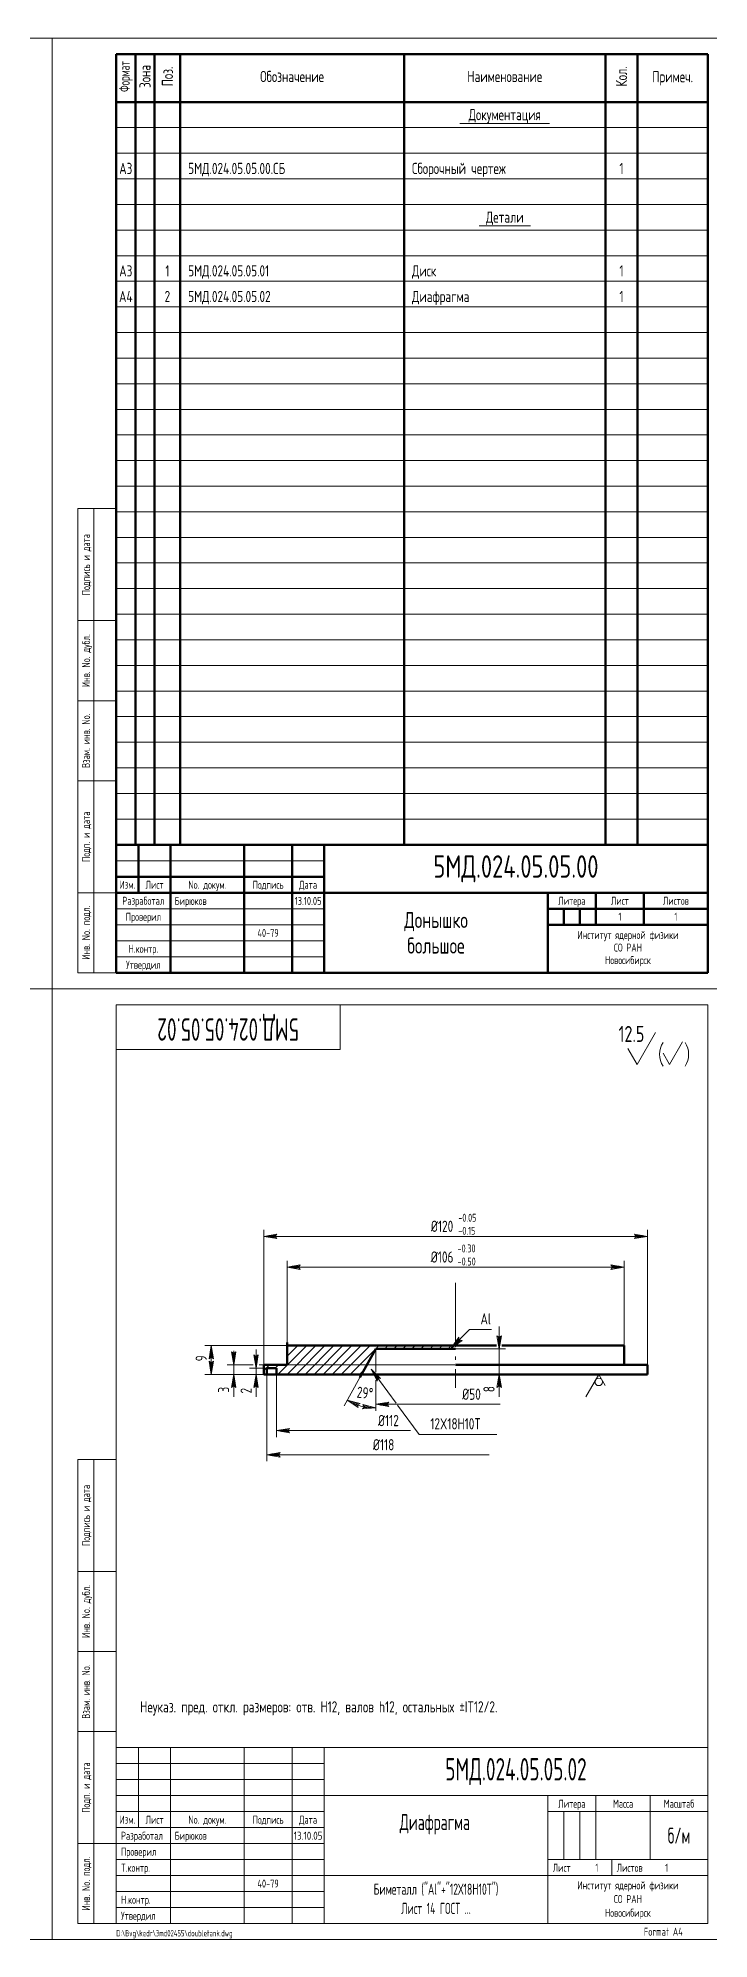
# Model space of a CAD drawing. Extents: x -414 to 4851, y -2165 to 1761.
# Drawn here: x 1110 to 1320, y 419 to 1013 of the extents above; entities that cross this region are included whole.
import ezdxf
from ezdxf.enums import TextEntityAlignment as Align

# ---------------------------------------------------------------- set-up
doc = ezdxf.new("R2010")
doc.units = 0
doc.linetypes.add('S-P20', pattern=[27, 20, -3, 1, -3])
for name, color, linetype, lineweight in [('1', 9, 'CONTINUOUS', 20), ('2', 2, 'CONTINUOUS', 50), ('DIM', 4, 'CONTINUOUS', 20), ('HATCH', 5, 'CONTINUOUS', 20), ('TR', 3, 'CONTINUOUS', 20)]:
    doc.layers.add(name, color=color, linetype=linetype, lineweight=lineweight)
doc.styles.add('SIMPLEX', font='simplex.shx', dxfattribs={"width": 0.7})

# ---------------------------------------------------------------- blocks, each defined once
blk = doc.blocks.new('SHTAMP1')
at = {"layer": 'DIM', "color": 2}
for p, q in [((-185, 55), (0, 55)), ((-185, 55), (-185, 0)), ((-178, 55), (-178, 29.99999999999999)), ((-168, 55), (-168, 0)), ((-145, 55), (-145, 0)), ((-130, 55), (-130, 0)), ((-120, 55), (-120, 0)), ((-120, 40), (0, 40)), ((-49.99999999999997, 40), (-50, 0)), ((-34.99999999999997, 40), (-34.99999999999997, 20)), ((-17.99999999999997, 40), (-17.99999999999997, 20.00000000000001)), ((-185, 35), (-120, 35)), ((-185, 30), (-120, 30)), ((-49.99999999999997, 35), (0, 35)), ((-50, 20), (0, 20)), ((-29.99999999999994, 20.00000000000001), (-29.99999999999997, 15)), ((-120, 15), (0, 15))]:
    blk.add_line(p, q, dxfattribs=at)
at = {"layer": 'DIM'}
for p, q in [((-185, 50), (-120, 50)), ((-185, 45), (-120, 45)), ((-185, 40), (-120, 40)), ((-44.99999999999997, 35), (-44.99999999999997, 20)), ((-39.99999999999997, 35), (-39.99999999999997, 20)), ((-185, 25), (-120, 25)), ((-185, 20), (-120, 20)), ((-185, 15), (-120, 15)), ((-185, 10), (-120, 10)), ((-185, 5), (-120, 5))]:
    blk.add_line(p, q, dxfattribs=at)
at = {"layer": 'DIM', "style": 'SIMPLEX', "width": 0.6}
blk.add_text('1', height=2.5, dxfattribs=at).set_placement((-35.17607202795625, 16.2))
at = {"layer": 'DIM', "style": 'SIMPLEX', "width": 0.6, "flags": 8}
blk.add_attdef('ОБОЗНАЧЕНИЕ2', text='', height=7, dxfattribs=at).set_placement((-117, 60), align=Align.MIDDLE)
at = {"layer": 'DIM', "style": 'SIMPLEX', "width": 0.6}
for tag, height, p in [('ОБОЗНАЧЕНИЕ', 7, (-60, 47.5)), ('МАСШТАБ', 5, (-9, 27.5))]:
    blk.add_attdef(tag, text='', height=height, dxfattribs=at).set_placement(p, align=Align.MIDDLE)
at = {"layer": 'DIM', "style": 'SIMPLEX', "width": 0.9108433734939759}
blk.add_attdef('ДАТА', text='', height=2.5, dxfattribs=at).set_placement((-129.5, 26.2), (-120.5, 26.2), align=Align.FIT)
at = {"layer": 'DIM', "style": 'SIMPLEX', "width": 0.6}
for tag, p in [('ЛИСТОВ', (-13.325, 16.2)), ('FORMAT', (-20, -3.8))]:
    blk.add_attdef(tag, p, '', height=2.5, dxfattribs=at)
blk.add_attdef('ТЕЛЕФОН', text='', height=2.5, dxfattribs=at).set_placement((-137.5, 12.5), align=Align.MIDDLE_CENTER)
at = {"layer": 'TR', "style": 'SIMPLEX', "width": 0.7}
for s, p in [('Литера', (-42.49999999999997, 36.2)), ('Масса', (-26.49999999999997, 36.2)), ('Масштаб', (-9, 36.2)), ('Изм.', (-181.5, 31.2)), ('Лист', (-173, 31.2)), ('No. докум.', (-156.5, 31.2)), ('Подпись', (-137.5, 31.2)), ('Дата', (-125, 31.2)), ('Институт ядерной физики', (-25, 10.70243239950646)), ('СО РАН', (-25, 6.416718113792172)), ('Новосибирск', (-25, 2.131003828077887))]:
    blk.add_text(s, height=2.5, dxfattribs=at).set_placement(p, align=Align.CENTER)
at = {"layer": 'TR', "style": 'SIMPLEX'}
for s, width, p in [('Разработал', 0.6, (-183.5, 26.2)), ('T.контр.', 0.7, (-183.5, 16.2)), ('Проверил', 0.7, (-183.5, 21.2)), ('Лист', 0.7, (-48.5, 16.2)), ('Листов', 0.7, (-28.49999999999997, 16.2)), ('Н.контр.', 0.7, (-183.5, 6.200000000000001)), ('Утвердил', 0.7, (-183.5, 1.200000000000001))]:
    blk.add_text(s, height=2.5, dxfattribs=dict(at, width=width)).set_placement(p)
at = {"layer": 'TR', "style": 'SIMPLEX', "width": 0.6}
for tag, height, p in [('НАИМЕНОВАНИЕ', 5, (-85.34568711718521, 29.20002082529924)), ('НАИМЕНОВАНИЕ2', 5, (-85.34568711718521, 21.20002082529924)), ('МАТЕРИАЛ', 3.5, (-85, 9)), ('СОРТАМЕНТ', 3.5, (-85, 3))]:
    blk.add_attdef(tag, text='', height=height, dxfattribs=at).set_placement(p, align=Align.CENTER)
for tag, p, height in [('РАЗРАБОТАЛ', (-166.7, 26.2), 2.5), ('ПРОВЕРИЛ', (-166.7, 21.2), 2.5), ('НОРМОКОНТРОЛЬ', (-166.7, 6.199999999999998), 2.5), ('УТВЕРДИЛ', (-166.7, 1.199999999999999), 2.5), ('ФАЙЛ', (-185, -4), 2)]:
    blk.add_attdef(tag, p, '', height=height, dxfattribs=at)
blk = doc.blocks.new('LEADR')
at = {"layer": 'DIM'}
for p, q in [((-1.170416226631389, 0.2000000000000028), (0, 0)), ((-0.9997944300187243, -0.0002412563466975826), (-1.170416226631389, 0.2000000000000028)), ((0, 0), (-1.170416226631389, -0.1999999999999886)), ((-0.4381870021173455, 0.07487712356459042), (-1.063684681848329, 0.07474016190496968)), ((0, 0), (-1, 0)), ((-1.170416226631389, -0.1999999999999886), (-0.9997944300187243, -0.0002412563466975826)), ((-0.4396274744967172, -0.07512327059271229), (-1.063870801763059, -0.07525989858129378))]:
    blk.add_line(p, q, dxfattribs=at)

msp = doc.modelspace()

# ---------------------------------------------------------------- hatches: boundary and pattern name
at = {"layer": 'HATCH'}
h = msp.add_hatch(dxfattribs=at)
h.set_pattern_fill('U', color=256, scale=2, angle=45, style=0, pattern_type=0)
h.set_pattern_definition([(45, (275.073875836066, 0), (-1.414213562373095, 1.414213562373095), [])])
h.paths.add_polyline_path([(1240.425625974658, 604.7923789472738), (1215.425625974658, 604.7923789472738), (1215.425625974658, 603.7923789472736), (1240.425625974658, 603.7923789472738)])

# ---------------------------------------------------------------- linework, layer by layer
at = {"layer": '1'}
for p, q in [((1134.289635571172, 985.2560392018383), (1319.289635571172, 985.2560392018383)), ((1134.289635571172, 977.2560392018383), (1319.289635571172, 977.2560392018383)), ((1134.289635571172, 969.2560392018383), (1319.289635571172, 969.2560392018383)), ((1134.289635571172, 961.2560392018383), (1319.289635571172, 961.2560392018383)), ((1134.289635571172, 953.2560392018383), (1319.289635571172, 953.2560392018383)), ((1134.289635571172, 945.2560392018383), (1319.289635571172, 945.2560392018383)), ((1134.289635571172, 937.2560392018383), (1319.289635571172, 937.2560392018383)), ((1134.289635571172, 929.2560392018383), (1319.289635571172, 929.2560392018383)), ((1134.289635571172, 921.2560392018383), (1319.289635571172, 921.2560392018383)), ((1134.289635571172, 913.2560392018383), (1319.289635571172, 913.2560392018383)), ((1134.289635571172, 905.2560392018383), (1319.289635571172, 905.2560392018383)), ((1134.289635571172, 897.2560392018383), (1319.289635571172, 897.2560392018383)), ((1134.289635571172, 889.2560392018383), (1319.289635571172, 889.2560392018383)), ((1134.289635571172, 881.2560392018383), (1319.289635571172, 881.2560392018383)), ((1134.289635571172, 873.2560392018383), (1319.289635571172, 873.2560392018383)), ((1134.289635571172, 865.2560392018383), (1319.289635571172, 865.2560392018383)), ((1134.289635571172, 857.2560392018383), (1319.289635571172, 857.2560392018383)), ((1134.289635571172, 849.2560392018383), (1319.289635571172, 849.2560392018383)), ((1134.289635571172, 841.2560392018383), (1319.289635571172, 841.2560392018383)), ((1134.289635571172, 833.2560392018383), (1319.289635571172, 833.2560392018383)), ((1134.289635571172, 825.2560392018383), (1319.289635571172, 825.2560392018383)), ((1134.289635571172, 817.2560392018383), (1319.289635571172, 817.2560392018383)), ((1134.289635571172, 809.2560392018383), (1319.289635571172, 809.2560392018383)), ((1134.289635571172, 801.2560392018383), (1319.289635571172, 801.2560392018383)), ((1134.289635571172, 793.2560392018383), (1319.289635571172, 793.2560392018383)), ((1134.289635571172, 785.2560392018383), (1319.289635571172, 785.2560392018383)), ((1134.289635571172, 777.2560392018383), (1319.289635571172, 777.2560392018383)), ((1134.289635571172, 769.2560392018383), (1319.289635571172, 769.2560392018383)), ((1199.289635571172, 756.2438015313794), (1134.289635571172, 756.2438015313794)), ((1199.289635571172, 741.2438015313794), (1134.289635571172, 741.2438015313794)), ((1134.289635571172, 736.2438015313794), (1199.289635571172, 736.2438015313794)), ((1199.289635571172, 731.2438015313794), (1134.289635571172, 731.2438015313794)), ((1134.289635571172, 726.2438015313794), (1199.289635571172, 726.2438015313794)), ((1187.765712252938, 598.7923789472738), (1196.511833450816, 598.7923789472738)), ((1196.511833450816, 598.7923789472738), (1240.221411129711, 598.7923789472738))]:
    msp.add_line(p, q, dxfattribs=at)
at = {"layer": '1', "linetype": 'S-P20'}
msp.add_line((1240.425625974658, 624.3928854356757), (1240.425625974658, 591.5972894628447), dxfattribs=at)
at = {"layer": '2'}
for p, q in [((1134.289635571172, 721.2438015313794), (1134.289635571172, 1008.243801531379)), ((1134.289635571172, 1008.243801531379), (1319.289635571172, 1008.243801531379)), ((1140.289635571172, 761.2438015313794), (1140.289635571172, 1008.243801531379)), ((1146.289635571172, 761.2438015313794), (1146.289635571172, 1008.243801531379)), ((1154.289635571172, 761.2438015313794), (1154.289635571172, 1008.243801531379)), ((1224.289635571172, 761.2438015313794), (1224.289635571172, 1008.243801531379)), ((1287.289635571172, 761.2438015313794), (1287.289635571172, 1008.243801531379)), ((1297.289635571172, 761.2438015313794), (1297.289635571172, 1008.243801531379)), ((1319.289635571172, 1008.243801531379), (1319.289635571172, 721.2438015313794)), ((1319.289635571172, 993.2560392018383), (1134.289635571172, 993.2560392018383)), ((1319.289635571172, 761.2438015313794), (1134.289635571172, 761.2438015313794)), ((1141.289635571172, 761.2438015313794), (1141.289635571172, 746.2438015313794)), ((1151.289635571172, 761.2438015313794), (1151.289635571172, 721.2438015313794)), ((1174.289635571172, 721.2438015313794), (1174.289635571172, 761.2438015313794)), ((1189.289635571172, 761.2438015313794), (1189.289635571172, 721.2438015313794)), ((1199.289635571172, 721.2438015313794), (1199.289635571172, 761.2438015313794)), ((1134.289635571172, 751.2438015313794), (1199.289635571172, 751.2438015313794)), ((1319.289635571172, 746.2438015313794), (1134.289635571172, 746.2438015313794)), ((1269.289635571172, 721.2438015313794), (1269.289635571172, 746.2438015313794)), ((1284.289635571172, 736.2438015313794), (1284.289635571172, 746.2438015313794)), ((1299.289635571172, 736.2438015313794), (1299.289635571172, 746.2438015313794)), ((1319.289635571172, 741.2438015313794), (1269.289635571172, 741.2438015313794)), ((1274.289635571172, 741.2438015313794), (1274.289635571172, 736.2438015313794)), ((1279.289635571172, 736.2438015313794), (1279.289635571172, 741.2438015313794)), ((1319.289635571172, 736.2438015313794), (1269.289635571172, 736.2438015313794)), ((1319.289635571172, 721.2438015313794), (1134.289635571172, 721.2438015313794)), ((1187.766274749754, 605.7923789472738), (1187.765712252938, 598.7923789472738)), ((1187.766194393066, 604.792378947274), (1253.243027197241, 604.7923789472738)), ((1215.425625974658, 603.7923789472735), (1210.425625974658, 594.7923789472735)), ((1215.425625974658, 603.7923789472736), (1240.425625974658, 603.7923789472738)), ((1254.851430897464, 604.7923789472738), (1293.084896842874, 604.7923789472738)), ((1293.084896842874, 604.7923789472738), (1293.085378983002, 598.7923789472738)), ((1180.425867044723, 598.7923789472738), (1180.425625974658, 595.792378947274)), ((1180.425625974658, 595.792378947274), (1240.425625974658, 595.7923789472738)), ((1180.426027758099, 598.7923789472738), (1187.765712252938, 598.7923789472738)), ((1181.425786691263, 597.7923789472738), (1181.425625971429, 595.7922985905859)), ((1181.425786691263, 597.7923789472738), (1184.425867057636, 597.7923789472738)), ((1184.425786700948, 597.7923789472738), (1184.425625961743, 595.7920575205223)), ((1300.425224191217, 598.7923789472738), (1240.425625974658, 598.7923789472738)), ((1300.425625974658, 595.7923789472738), (1240.425625974658, 595.7923789472738)), ((1300.425224191217, 598.7923789472738), (1300.425465261282, 595.7923789472738))]:
    msp.add_line(p, q, dxfattribs=at)
at = {"layer": 'DIM'}
for p, q in [((1241.789635571172, 986.5560392018383), (1269.789635571172, 986.5560392018383)), ((1247.789635571172, 954.5560392018383), (1263.789635571172, 954.5560392018383)), ((1180.425867044723, 598.7923789472738), (1180.426027758099, 640.914271171931)), ((1183.926027758099, 638.914271171931), (1296.925224191217, 638.914271171931)), ((1300.425224191217, 598.7923789472738), (1300.425224191217, 640.914271171931)), ((1187.766274749754, 605.792378947274), (1187.766274749754, 631.313724024776)), ((1293.084896842874, 604.7923789472738), (1293.084977199562, 631.313724024776)), ((1187.766274749754, 629.313724024776), (1293.084971139787, 629.313724024776)), ((1239.0790917361, 603.948796283263), (1244.713417914952, 609.8292515858875)), ((1244.713417914952, 609.8292515858875), (1251.625015684189, 609.8292515858875)), ((1254.047229047352, 607.2923789472738), (1254.047229047352, 610.7923789472738)), ((1187.766194393066, 604.792378947274), (1162.021942144288, 604.792378947274)), ((1164.021942144288, 599.292378947274), (1164.021942144288, 602.292378947274)), ((1171.021942144288, 602.2923789472738), (1171.021942144288, 603.1525534035267)), ((1171.021942144288, 595.792378947274), (1171.021942144288, 600.7923789472738)), ((1178.021942144288, 601.2923789472738), (1178.021942144288, 603.5745601307577)), ((1215.425625974658, 603.7923789472736), (1215.425625974658, 596.4541689255298)), ((1240.425625974658, 603.7923789472738), (1256.047229047352, 603.7923789472738)), ((1254.047229047352, 595.7923789472738), (1254.047229047352, 604.7923789472738)), ((1180.425625974658, 595.792378947274), (1162.021942144288, 595.792378947274)), ((1177.154320658173, 598.7923789472738), (1169.021942144288, 598.7923789472738)), ((1180.425625974658, 595.792378947274), (1169.021942144288, 595.792378947274)), ((1181.425867047951, 597.7923789472738), (1176.021942144288, 597.7923789472738)), ((1180.425625974658, 595.792378947274), (1176.021942144288, 595.792378947274)), ((1178.021942144288, 595.792378947274), (1178.021942144288, 598.7923789472738)), ((1180.426027758099, 598.7923789472738), (1178.961866070811, 598.7923789472738)), ((1181.425625977887, 595.792378947274), (1181.425625977887, 568.6818124084348)), ((1184.425625987572, 595.792378947274), (1184.425625987572, 576.2251020887671)), ((1210.425625974658, 594.7923789472736), (1205.536147170875, 585.9913171004646)), ((1213.975678187591, 597.4043706895553), (1221.78512799686, 586.8367860421658)), ((1215.425625974658, 593.9604155041171), (1215.425625974658, 584.4541411825446)), ((1171.021942144288, 592.292378947274), (1171.021942144288, 588.792378947274)), ((1178.021942144288, 592.292378947274), (1178.021942144288, 588.792378947274)), ((1254.047229047352, 592.2923789472738), (1254.047229047352, 588.7923789472738)), ((1218.925625974658, 586.4541411825446), (1254.39035953738, 586.4541411825446)), ((1222.259604376094, 586.1947344990734), (1229.016457498287, 577.0515017409841)), ((1187.925625987572, 578.2251020887671), (1226.332738489641, 578.2251020887671)), ((1229.016457498287, 577.0515017409841), (1253.341457498287, 577.0515017409841)), ((1184.925625977887, 570.6818124084348), (1250.89035953738, 570.6818124084348))]:
    msp.add_line(p, q, dxfattribs=at)
at = {"layer": 'DIM', "color": 2}
for p, q in [((1122.289635571172, 721.2438015313794), (1122.289635571172, 866.2438015313794)), ((1134.289635571172, 866.2438015313794), (1122.289635571172, 866.2438015313794)), ((1127.289635571172, 721.2438015313794), (1127.289635571172, 866.2438015313794)), ((1134.289635571172, 831.2438015313794), (1122.289635571172, 831.2438015313794)), ((1134.289635571172, 806.2438015313794), (1122.289635571172, 806.2438015313794)), ((1134.289635571172, 781.2438015313794), (1122.289635571172, 781.2438015313794)), ((1134.289635571172, 746.2438015313794), (1122.289635571172, 746.2438015313794)), ((1134.289635571172, 721.2438015313794), (1122.289635571172, 721.2438015313794)), ((1122.289635571172, 424.2438015313794), (1122.289635571172, 569.2438015313794)), ((1134.289635571172, 569.2438015313794), (1122.289635571172, 569.2438015313794)), ((1127.289635571172, 424.2438015313794), (1127.289635571172, 569.2438015313794)), ((1134.289635571172, 534.2438015313794), (1122.289635571172, 534.2438015313794)), ((1134.289635571172, 509.2438015313794), (1122.289635571172, 509.2438015313794)), ((1134.289635571172, 484.2438015313794), (1122.289635571172, 484.2438015313794)), ((1134.289635571172, 449.2438015313794), (1122.289635571172, 449.2438015313794)), ((1134.289635571172, 424.2438015313794), (1122.289635571172, 424.2438015313794))]:
    msp.add_line(p, q, dxfattribs=at)
at = {"layer": 'DIM'}
for points in [[(694.2896355711716, 716.2438015313794), (694.2896355711716, 1013.243801531379), (1114.289635571172, 1013.243801531379), (1114.289635571172, 716.2438015313794)], [(1114.289635571172, 716.2438015313794), (1114.289635571172, 1013.243801531379), (1324.289635571172, 1013.243801531379), (1324.289635571172, 716.2438015313794)], [(694.2896355711716, 419.2438015313794), (694.2896355711716, 716.2438015313794), (1114.289635571172, 716.2438015313794), (1114.289635571172, 419.2438015313794)], [(1114.289635571172, 419.2438015313794), (1114.289635571172, 716.2438015313794), (1324.289635571172, 716.2438015313794), (1324.289635571172, 419.2438015313794)]]:
    msp.add_lwpolyline(points, close=True, dxfattribs=at)
at = {"layer": 'DIM', "color": 2}
msp.add_lwpolyline([(1134.289635571172, 424.2438015313794), (1134.289635571172, 711.2438015313794), (1319.289635571172, 711.2438015313794), (1319.289635571172, 424.2438015313794)], close=True, dxfattribs=at)
msp.add_lwpolyline([(1134.289635571172, 697.2438015313794), (1204.289635571172, 697.2438015313794), (1204.289635571172, 711.2438015313794)], dxfattribs=at)
at = {"layer": 'DIM', "flags": 128}
for points in [[(1294.302884225224, 697.6438015313794), (1297.189635571172, 692.6438015313794), (1302.963138263068, 702.6438015313794)], [(1305.318909629008, 696.1438015313794), (1307.339635571172, 692.6438015313794), (1311.381087455499, 699.6438015313794)], [(1287.204462877399, 592.2923789472737), (1285.183736935236, 595.7923789472737), (1281.142285050908, 588.7923789472737)]]:
    msp.add_lwpolyline(points, dxfattribs=at)
at = {"layer": 'DIM'}
msp.add_circle((1285.183736935236, 593.4578789472737), 1.1655, dxfattribs=at)
for centre, radius, start, end in [((1310.839635571172, 695.7938015313794), 6.649999999999909, 146.0000000000001, 214.0000000000001), ((1306.639635571172, 695.7938015313794), 6.649999999999909, 325.9999999999999, 33.99999999999987), ((1215.425625974658, 603.6803055406174), 18.36368321017494, 251.8821997643801, 259.0631961365422)]:
    msp.add_arc(centre, radius, start, end, dxfattribs=at)
at = {"layer": 'HATCH'}
for p, q in [((1184.870012411239, 595.7923789472738), (1193.870012411239, 604.792378947274)), ((1187.698439535985, 595.7923789472738), (1196.698439535985, 604.792378947274)), ((1187.76593117235, 601.516724833131), (1191.041585286493, 604.792378947274)), ((1187.766158473652, 604.3453792591786), (1188.213158161747, 604.792378947274)), ((1190.526866660731, 595.7923789472738), (1199.526866660732, 604.792378947274)), ((1193.355293785478, 595.7923789472738), (1202.355293785478, 604.792378947274)), ((1196.183720910224, 595.7923789472738), (1205.183720910224, 604.792378947274)), ((1199.01214803497, 595.7923789472738), (1208.01214803497, 604.792378947274)), ((1201.840575159716, 595.7923789472738), (1210.840575159716, 604.792378947274)), ((1204.669002284463, 595.7923789472738), (1213.669002284463, 604.792378947274)), ((1207.497429409209, 595.7923789472738), (1215.33587168147, 603.6308212195347)), ((1180.425723412386, 597.0049441979127), (1181.42580377876, 598.0050245642872)), ((1181.213158161747, 597.7923789472738), (1182.213158161747, 598.7923789472738)), ((1184.041585286493, 597.7923789472738), (1185.041585286493, 598.7923789472738)), ((1210.325856533955, 595.7923789472738), (1211.800337775537, 597.2668601888557))]:
    msp.add_line(p, q, dxfattribs=at)

# ---------------------------------------------------------------- block references
at = {"layer": 'DIM'}
ref = msp.add_blockref('SHTAMP1', (1319.289635571172, 424.2438015313794), dxfattribs=at)
ref.add_attrib('ФАЙЛ', 'D:\\Bvg\\kedr\\3md02455\\doubletank.dwg', (1134.289635571172, 420.2438015313794), dxfattribs={"layer": 'TR', "height": 2, "style": 'SIMPLEX', "width": 0.6})
ref.add_attrib('РАЗРАБОТАЛ', 'Бирюков', (1152.589635571171, 450.4438015313794), dxfattribs={"layer": 'TR', "height": 2.5, "style": 'SIMPLEX', "width": 0.6})
ref.add_attrib('ТЕЛЕФОН', '40-79', dxfattribs={"height": 2.5, "style": 'SIMPLEX', "width": 0.6}).set_placement((1181.789635571172, 436.7438015313794), align=Align.MIDDLE_CENTER)
ref.add_attrib('ДАТА', '13.10.05', dxfattribs={"height": 2.5, "style": 'SIMPLEX', "width": 0.6000000000000002}).set_placement((1189.789635571172, 450.4438015313794), (1198.789635571172, 450.4438015313794), align=Align.FIT)
ref.add_attrib('ОБОЗНАЧЕНИЕ', '5МД.024.05.05.02', dxfattribs={"height": 7, "style": 'SIMPLEX', "width": 0.6}).set_placement((1259.289635571172, 471.7438015313794), align=Align.MIDDLE)
ref.add_attrib('МАСШТАБ', 'б/м', dxfattribs={"height": 5, "style": 'SIMPLEX', "width": 0.6}).set_placement((1310.289635571172, 451.7438015313794), align=Align.MIDDLE)
ref.add_attrib('НАИМЕНОВАНИЕ', 'Диафрагма', dxfattribs={"layer": 'TR', "height": 5, "style": 'SIMPLEX', "width": 0.6}).set_placement((1233.943948453986, 453.4438015313794), align=Align.CENTER)
ref.add_attrib('МАТЕРИАЛ', 'Биметалл ("Al"+"12Х18Н10Т")', dxfattribs={"layer": 'TR', "height": 3.5, "style": 'SIMPLEX', "width": 0.6}).set_placement((1234.289635571172, 433.2438015313794), align=Align.CENTER)
ref.add_attrib('СОРТАМЕНТ', 'Лист 14 ГОСТ ...', dxfattribs={"layer": 'TR', "height": 3.5, "style": 'SIMPLEX', "width": 0.6}).set_placement((1234.289635571172, 427.2438015313794), align=Align.CENTER)
ref.add_attrib('ЛИСТОВ', '1', (1305.964635571171, 440.4438015313794), dxfattribs={"height": 2.5, "style": 'SIMPLEX', "width": 0.6})
ref.add_attrib('FORMAT', 'Format A4', (1299.289635571172, 420.4438015313794), dxfattribs={"height": 2.5, "style": 'SIMPLEX', "width": 0.6})
ref.add_attrib('ОБОЗНАЧЕНИЕ2', '5МД.024.05.05.02', dxfattribs={"height": 7, "rotation": 180, "style": 'SIMPLEX', "width": 0.6, "flags": 8}).set_placement((1169.289635571172, 704.2438015313794), align=Align.MIDDLE)
at = {"layer": 'DIM', "xscale": 3.5, "yscale": 3.5, "zscale": 3.5}
for p, rotation in [((1180.426027758099, 638.914271171931), 180), ((1187.766274749754, 629.313724024776), 180), ((1239.0790917361, 603.948796283263), 226.2245141509726), ((1254.047229047352, 603.7923789472738), 270), ((1164.021942144288, 604.792378947274), 90), ((1164.021942144288, 595.792378947274), 270), ((1171.021942144288, 598.7923789472738), 270), ((1178.021942144288, 597.7923789472738), 270), ((1171.021942144288, 595.792378947274), 90), ((1178.021942144288, 595.792378947274), 90), ((1213.975678187591, 597.4043706895553), 126.4644177446463), ((1254.047229047352, 595.7923789472738), 90), ((1206.507433033232, 587.7396316527078), 156.4137978326512), ((1215.425625974658, 585.3166223304424), 354.5315980682711), ((1215.425625974658, 586.4541411825446), 180), ((1184.425625987572, 578.2251020887671), 180), ((1181.425625977887, 570.6818124084348), 180)]:
    msp.add_blockref('LEADR', p, dxfattribs=dict(at, rotation=rotation))
for p in [(1300.425224191217, 638.914271171931), (1293.084977199562, 629.313724024776)]:
    msp.add_blockref('LEADR', p, dxfattribs=at)

# ---------------------------------------------------------------- texts
at = {"layer": 'DIM', "style": 'SIMPLEX', "width": 0.7}
for s, p in [('5МД.024.05.05.00.СБ', (1156.789635571172, 970.7560392018383)), ('5МД.024.05.05.01', (1156.789635571172, 938.7560392018383)), ('5МД.024.05.05.02', (1156.789635571172, 930.7560392018383))]:
    msp.add_text(s, height=3.5, dxfattribs=at).set_placement(p)
for s, p in [('1', (1292.289635571172, 970.7560392018383)), ('A3', (1137.289635571172, 938.7560392018383)), ('1', (1150.289635571172, 938.7560392018383)), ('1', (1292.289635571172, 938.7560392018383)), ('A4', (1137.289635571172, 930.7560392018383)), ('2', (1150.289635571172, 930.7560392018383)), ('1', (1292.289635571172, 930.7560392018383))]:
    msp.add_text(s, height=3.5, dxfattribs=at).set_placement(p, align=Align.CENTER)
for s, height, p in [('5МД.024.05.05.00', 7, (1259.289635571172, 753.7438015313794)), ('1', 2.5, (1291.789635571172, 738.7438015313794)), ('1', 2.5, (1309.289635571172, 738.7438015313794))]:
    msp.add_text(s, height=height, dxfattribs=at).set_placement(p, align=Align.MIDDLE)
at = {"layer": 'DIM', "style": 'SIMPLEX', "width": 0.5600000000000362}
msp.add_text('13.10.05', height=2.5, dxfattribs=at).set_placement((1190.089635571171, 742.4438015313794), (1198.489635571172, 742.4438015313794), align=Align.FIT)
at = {"layer": 'DIM', "style": 'SIMPLEX', "width": 0.7}
msp.add_text('12.5', height=5, dxfattribs=at).set_placement((1299.439635571172, 699.6438015313794), align=Align.RIGHT)
for s, p in [('-0.05', (1241.263875974658, 642.764271171931)), ('-0.30', (1241.030542641325, 633.163724024776))]:
    msp.add_text(s, height=2.4745, dxfattribs=at).set_placement(p, align=Align.BOTTOM_LEFT)
for s, p in [('-0.15', (1241.263875974658, 641.889271171931)), ('-0.50', (1241.030542641325, 632.288724024776))]:
    msp.add_text(s, height=2.4745, dxfattribs=at).set_placement(p, align=Align.TOP_LEFT)
msp.add_text('29° ', height=3.5, rotation=354.3, dxfattribs=at).set_placement((1209.380029982415, 588.5478216602437))
for s, p in [('Подпись и дата', (1126.089635571171, 551.7438015313794)), ('Инв. No. дубл.', (1126.089635571171, 521.7438015313794)), ('Взам. инв. No.', (1126.089635571171, 496.7438015313794)), ('Подп. и дата', (1126.089635571171, 466.7438015313794)), ('Инв. No. подл.', (1126.089635571171, 436.7438015313794))]:
    msp.add_text(s, height=2.5, rotation=90, dxfattribs=at).set_placement(p, align=Align.CENTER)
at = {"layer": 'DIM', "char_height": 3.5, "attachment_point": 5, "style": 'SIMPLEX'}
for s, insert in [('\\A1;%%c120', (1236.188875974658, 642.064271171931)), ('%%c106', (1236.188875974658, 632.463724024776)), ('\\A1;%%c50', (1245.39035953738, 589.6041411825446)), ('\\A1;%%c112', (1219.407992762476, 581.3751020887671)), ('\\A1;%%c118', (1217.907992757634, 573.8318124084348))]:
    msp.add_mtext(s, dxfattribs=dict(at, insert=insert))
at = {"layer": 'HATCH', "color": 4, "style": 'SIMPLEX', "width": 0.7}
for s, p in [('9', (1162.623117429714, 599.8874091688992)), ('3', (1169.621942144288, 590.1125341263422)), ('2', (1176.658375992508, 589.8387226007817)), ('8', (1252.610795199132, 590.2346028873881))]:
    msp.add_text(s, height=3.5, rotation=90, dxfattribs=at).set_placement(p)
at = {"layer": 'TR', "style": 'SIMPLEX'}
for s, height, width, p in [('Формат', 3.36, 0.6, (1137.289635571172, 1001.233801531379)), ('Зона', 3.5, 0.7, (1143.289635571172, 1001.233801531379)), ('Поз.', 3.5, 0.7, (1150.289635571172, 1001.233801531379)), ('Кол.', 3.5, 0.7, (1292.289635571172, 1001.233801531379))]:
    msp.add_text(s, height=height, rotation=90, dxfattribs=dict(at, width=width)).set_placement(p, align=Align.MIDDLE)
at = {"layer": 'TR', "style": 'SIMPLEX', "width": 0.7}
for s, height, p in [('Обозначение', 3.5, (1189.289635571172, 1001.233801531379)), ('Наименование', 3.5, (1255.789635571172, 1001.233801531379)), ('Примеч.', 3.5, (1308.289635571172, 1000.703555784688)), ('Литера', 2.5, (1276.789635571172, 743.3970228802777)), ('Лист', 2.5, (1291.789635571172, 743.7438015313794)), ('Листов', 2.5, (1309.289635571172, 743.7438015313794))]:
    msp.add_text(s, height=height, dxfattribs=at).set_placement(p, align=Align.MIDDLE)
at = {"layer": 'TR', "style": 'SIMPLEX'}
for s, height, width, p in [('Документация', 3.5, 0.7, (1255.789635571172, 987.5560392018383)), ('А3', 3.5, 0.7, (1137.289635571172, 970.7560392018383)), ('Детали', 3.5, 0.7, (1255.789635571172, 955.5560392018383)), ('Изм.', 2.5, 0.7, (1137.789635571172, 747.4938015313794)), ('Лист', 2.5, 0.7, (1146.289635571172, 747.4938015313794)), ('No. докум.', 2.5, 0.7, (1162.789635571172, 747.4938015313794)), ('Подпись', 2.5, 0.7, (1181.789635571172, 747.4938015313794)), ('Дата', 2.5, 0.7, (1194.289635571172, 747.4938015313794)), ('Разработал', 2.5, 0.6, (1142.789635571172, 742.4938015313794)), ('Проверил', 2.5, 0.7, (1142.789635571172, 737.4938015313794)), ('Донышко', 5, 0.7, (1234.289635571172, 735.2438015313794)), ('40-79', 2.5, 0.7, (1181.789635571172, 732.4438015313794)), ('большое', 5, 0.7, (1234.289635571172, 727.2438015313794)), ('Институт ядерной физики', 2.5, 0.7, (1294.308428198719, 731.8072280561032)), ('СО РАН', 2.5, 0.7, (1294.308428198719, 727.8786566275319)), ('Утвердил', 2.5, 0.7, (1142.789635571172, 722.4938015313794)), ('Н.контр.', 2.5, 0.7, (1142.789635571172, 727.4938015313794)), ('Новосибирск', 2.5, 0.7, (1294.308428198719, 723.9500851989606))]:
    msp.add_text(s, height=height, dxfattribs=dict(at, width=width)).set_placement(p, align=Align.CENTER)
at = {"layer": 'TR', "style": 'SIMPLEX', "width": 0.7}
for s, height, p in [('Сборочный чертеж', 3.5, (1226.789635571172, 970.7560392018383)), ('Диск', 3.5, (1226.789635571172, 938.7560392018383)), ('Диафрагма', 3.5, (1226.789635571172, 930.7560392018383)), ('Бирюков', 2.5, (1152.589635571171, 742.4438015313794)), ('Al', 3.5, (1248.213417914952, 611.4042515858876)), ('12X18H10T', 3.5, (1232.516457498287, 578.6265017409842))]:
    msp.add_text(s, height=height, dxfattribs=at).set_placement(p)
for s, p in [('Подпись и дата', (1126.089635571171, 848.7438015313794)), ('Инв. No. дубл.', (1126.089635571171, 818.7438015313794)), ('Взам. инв. No.', (1126.089635571171, 793.7438015313794)), ('Подп. и дата', (1126.089635571171, 763.7438015313794)), ('Инв. No. подл.', (1126.089635571171, 733.7438015313794))]:
    msp.add_text(s, height=2.5, rotation=90, dxfattribs=at).set_placement(p, align=Align.CENTER)
at = {"layer": 'TR', "insert": (1141.789635571172, 489.2438015313794), "char_height": 3.5, "width": 170, "attachment_point": 7, "style": 'SIMPLEX'}
msp.add_mtext('\\A1;Неуказ. пред. откл. размеров: отв. H12, валов h12, остальных ±IT12/2.', dxfattribs=at)

doc.saveas('drawing.dxf')
